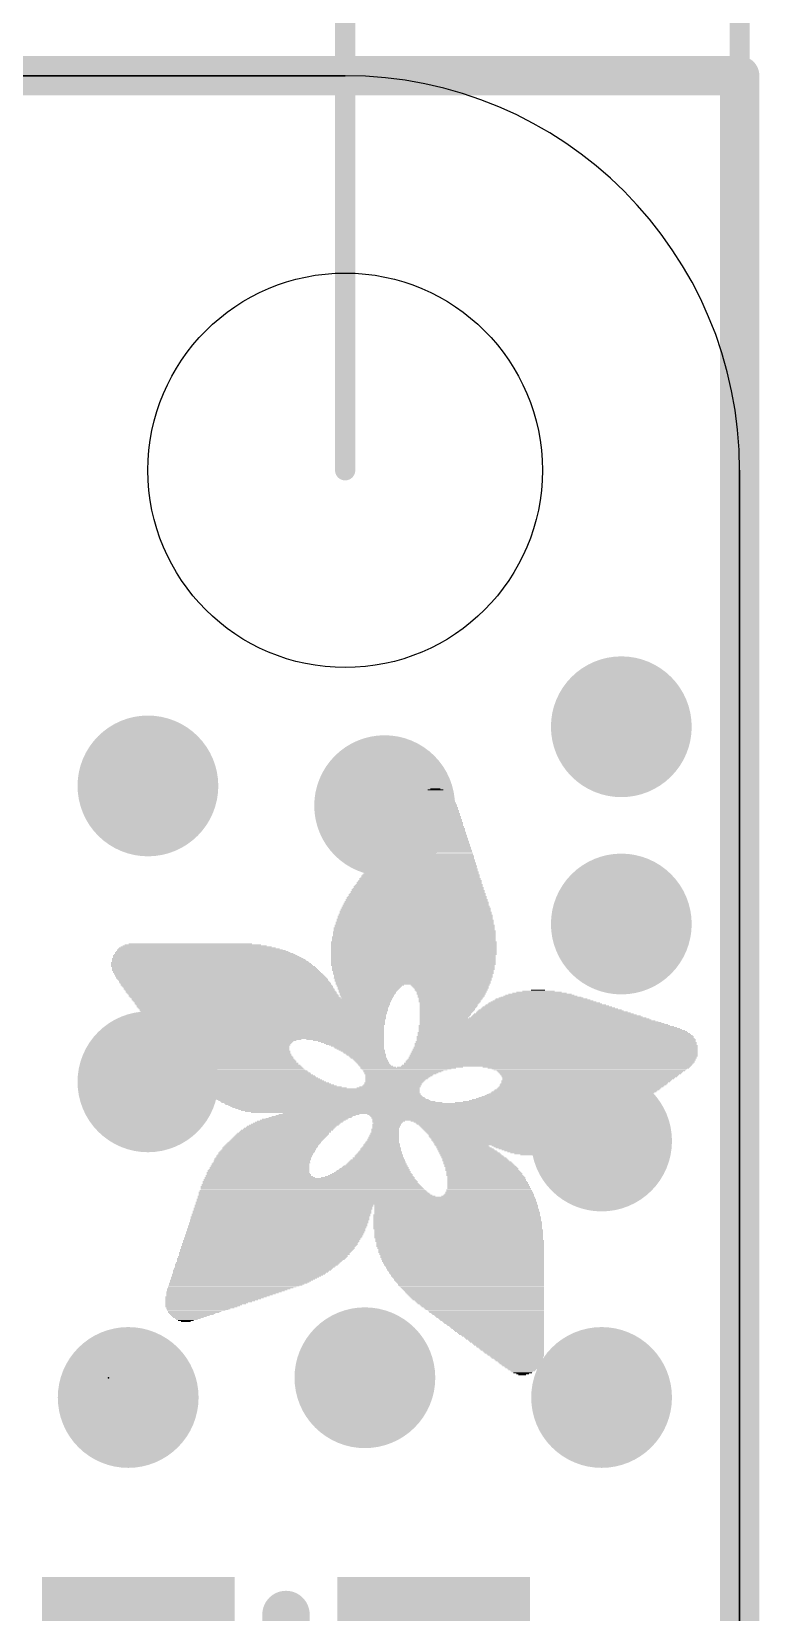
# Model space of a CAD drawing. Extents: x -6.9 to 58.9, y -5.3 to 29.
# Drawn here: x 46.24 to 50.93, y 12.97 to 23.14 of the extents above; entities that cross this region are included whole.
import ezdxf

# ---------------------------------------------------------------- set-up
doc = ezdxf.new("R2010")
doc.units = 0
for name, color, linetype in [('1', 12, 'CONTINUOUS'), ('16', 132, 'CONTINUOUS'), ('18', 110, 'CONTINUOUS'), ('20', 53, 'CONTINUOUS'), ('21', 40, 'CONTINUOUS'), ('23', 40, 'CONTINUOUS'), ('47', 253, 'CONTINUOUS')]:
    doc.layers.add(name, color=color, linetype=linetype)

# ---------------------------------------------------------------- blocks, each defined once
blk = doc.blocks.new('RECT')
blk.add_solid([(-0.5, -0.5), (0.5, -0.5), (-0.5, 0.5), (0.5, 0.5)])
blk = doc.blocks.new('ROUNDV')
at = {"const_width": 0.5}
blk.add_lwpolyline([(0, -0.25, 1), (0, 0.25, 1), (0, -0.25)], format="xyb", dxfattribs=at)

msp = doc.modelspace()

# ---------------------------------------------------------------- linework, layer by layer
at = {"layer": '1', "const_width": 0.254}
for points in [[(50.8, 22.86), (0, 22.86)], [(50.8, 0), (50.8, 22.86)]]:
    msp.add_lwpolyline(points, dxfattribs=at)
at = {"layer": '1', "const_width": 0.127}
for points in [[(50.8635, 22.86, 1), (50.7365, 22.86)], [(50.8, 22.7965, 1), (50.8, 22.9235)]]:
    msp.add_lwpolyline(points, format="xyb", dxfattribs=at)
at = {"layer": '16', "const_width": 0.254}
for points in [[(50.8, 22.86), (0, 22.86)], [(50.8, 0), (50.8, 22.86)]]:
    msp.add_lwpolyline(points, dxfattribs=at)
at = {"layer": '16', "const_width": 0.127}
for points in [[(50.8635, 22.86, 1), (50.7365, 22.86)], [(50.8, 22.7965, 1), (50.8, 22.9235)]]:
    msp.add_lwpolyline(points, format="xyb", dxfattribs=at)
at = {"layer": '20'}
for p, q in [((2.54, 22.86), (48.26, 22.86)), ((50.8, 20.32), (50.8, 1.27))]:
    msp.add_line(p, q, dxfattribs=at)
msp.add_circle((48.26, 20.32), 1.27, dxfattribs=at)
msp.add_arc((48.26, 20.32), 2.54, 0, 90, dxfattribs=at)
at = {"layer": '21'}
for p, q in [((48.26, 22.86), (2.54, 22.86)), ((50.8, 2.54), (50.8, 20.32))]:
    msp.add_line(p, q, dxfattribs=at)
at = {"layer": '21', "const_width": 0.3048}
msp.add_lwpolyline([(47.879, 12.954), (47.879, 11.938)], dxfattribs=at)
at = {"layer": '21', "const_width": 0.1524}
msp.add_lwpolyline([(47.9552, 12.954, 1), (47.8028, 12.954)], format="xyb", dxfattribs=at)
at = {"layer": '21'}
msp.add_arc((48.26, 20.32), 2.54, 0, 90, dxfattribs=at)
at = {"layer": '23'}
msp.add_point((46.736, 14.478), dxfattribs=at)
at = {"layer": '47', "const_width": 0.13}
for points in [[(50.8, 9.906), (50.8, 28.62)], [(48.26, 20.32), (48.26, 25.826)]]:
    msp.add_lwpolyline(points, dxfattribs=at)
at = {"layer": '47', "const_width": 0.065}
msp.add_lwpolyline([(48.2275, 20.32, 1), (48.2925, 20.32)], format="xyb", dxfattribs=at)

# ---------------------------------------------------------------- block references
at = {"layer": '1', "xscale": 1.24, "yscale": 1.5}
for p in [(46.929, 12.446), (48.829, 12.446)]:
    msp.add_blockref('RECT', p, dxfattribs=at)
at = {"layer": '18', "xscale": 0.9064, "yscale": 0.9064}
for p in [(50.038, 18.669), (50.038, 18.669), (46.99, 18.288), (46.99, 18.288), (48.514, 18.161), (48.514, 18.161), (50.038, 17.399), (50.038, 17.399), (46.99, 16.383), (46.99, 16.383), (49.911, 16.002), (49.911, 16.002), (48.387, 14.478), (48.387, 14.478), (46.863, 14.351), (46.863, 14.351), (49.911, 14.351), (49.911, 14.351)]:
    msp.add_blockref('ROUNDV', p, dxfattribs=at)
at = {"layer": '21'}
for p, xscale, yscale in [((48.8442, 18.2182), 0.2222, 0.0063), ((48.8442, 18.2245), 0.2096, 0.0064), ((48.8442, 18.2309), 0.1968, 0.0063), ((48.8442, 18.2372), 0.1842, 0.0064), ((48.8442, 18.2436), 0.1714, 0.0063), ((48.8474, 18.2499), 0.1524, 0.0064), ((48.8442, 18.2563), 0.1334, 0.0063), ((48.841, 18.2626), 0.1016, 0.0064), ((48.8411, 18.269), 0.0635, 0.0063), ((48.8252, 18.1166), 0.3365, 0.0063), ((48.8283, 18.1229), 0.3302, 0.0064), ((48.8315, 18.1293), 0.3238, 0.0063), ((48.8315, 18.142), 0.3112, 0.0063), ((48.8315, 18.1356), 0.3112, 0.0064), ((48.8347, 18.1483), 0.3048, 0.0064), ((48.8347, 18.161), 0.2921, 0.0064), ((48.8347, 18.1547), 0.2921, 0.0063), ((48.8379, 18.1674), 0.2857, 0.0063), ((48.8379, 18.1737), 0.2731, 0.0064), ((48.8379, 18.1864), 0.2603, 0.0064), ((48.8411, 18.1801), 0.2667, 0.0063), ((48.841, 18.1928), 0.254, 0.0063), ((48.8411, 18.1991), 0.2413, 0.0064), ((48.8442, 18.2055), 0.235, 0.0063), ((48.8442, 18.2118), 0.2222, 0.0064), ((48.8093, 18.015), 0.4445, 0.0063), ((48.8093, 18.0277), 0.4318, 0.0063), ((48.8093, 18.0213), 0.4318, 0.0064), ((48.8093, 18.034), 0.4191, 0.0064), ((48.8125, 18.0467), 0.4127, 0.0064), ((48.8125, 18.0404), 0.4127, 0.0063), ((48.8156, 18.0531), 0.4064, 0.0063), ((48.8157, 18.0594), 0.3937, 0.0064), ((48.8188, 18.0721), 0.3874, 0.0064), ((48.8188, 18.0658), 0.3874, 0.0063), ((48.8188, 18.0785), 0.3746, 0.0063), ((48.822, 18.0912), 0.3683, 0.0063), ((48.822, 18.0848), 0.3683, 0.0064), ((48.822, 18.0975), 0.3556, 0.0064), ((48.8252, 18.1039), 0.3493, 0.0063), ((48.8284, 18.1102), 0.3429, 0.0064), ((48.7871, 17.9134), 0.5525, 0.0063), ((48.7871, 17.9197), 0.5397, 0.0064), ((48.7902, 17.9261), 0.5334, 0.0063), ((48.7903, 17.9388), 0.5207, 0.0063), ((48.7934, 17.9324), 0.527, 0.0064), ((48.7934, 17.9451), 0.5144, 0.0064), ((48.7934, 17.9578), 0.5016, 0.0064), ((48.7966, 17.9515), 0.508, 0.0063), ((48.7966, 17.9642), 0.4953, 0.0063), ((48.7998, 17.9705), 0.4889, 0.0064), ((48.7998, 17.9832), 0.4763, 0.0064), ((48.7998, 17.9769), 0.4763, 0.0063), ((48.803, 17.9896), 0.4699, 0.0063), ((48.8029, 17.9959), 0.4572, 0.0064), ((48.8061, 18.0086), 0.4508, 0.0064), ((48.8061, 18.0023), 0.4508, 0.0063), ((48.768, 17.8117), 0.654, 0.0063), ((48.768, 17.8245), 0.6414, 0.0063), ((48.768, 17.8181), 0.6414, 0.0064), ((48.7712, 17.8308), 0.635, 0.0064), ((48.7712, 17.8435), 0.6223, 0.0064), ((48.7744, 17.8372), 0.6287, 0.0063), ((48.7744, 17.8498), 0.6159, 0.0063), ((48.7775, 17.8562), 0.6096, 0.0064), ((48.7776, 17.8689), 0.5969, 0.0064), ((48.7776, 17.8626), 0.5969, 0.0063), ((48.7807, 17.8753), 0.5906, 0.0063), ((48.7807, 17.8816), 0.5778, 0.0064), ((48.7839, 17.8943), 0.5715, 0.0064), ((48.7839, 17.888), 0.5715, 0.0063), ((48.7839, 17.9007), 0.5588, 0.0063), ((48.7871, 17.907), 0.5525, 0.0064), ((48.7458, 17.7102), 0.762, 0.0063), ((48.749, 17.7165), 0.7557, 0.0064), ((48.749, 17.7229), 0.7429, 0.0063), ((48.7521, 17.7355), 0.7366, 0.0063), ((48.7521, 17.7292), 0.7366, 0.0064), ((48.7522, 17.7419), 0.7239, 0.0064), ((48.7553, 17.7483), 0.7176, 0.0063), ((48.7553, 17.761), 0.7048, 0.0063), ((48.7585, 17.7546), 0.7112, 0.0064), ((48.7585, 17.7673), 0.6985, 0.0064), ((48.7585, 17.78), 0.6858, 0.0064), ((48.7617, 17.7736), 0.6921, 0.0063), ((48.7617, 17.7864), 0.6795, 0.0063), ((48.7617, 17.7991), 0.6667, 0.0063), ((48.7649, 17.7927), 0.6731, 0.0064), ((48.7648, 17.8054), 0.6604, 0.0064), ((48.7267, 17.6086), 0.8636, 0.0063), ((48.7268, 17.6212), 0.8509, 0.0063), ((48.7299, 17.6149), 0.8572, 0.0064), ((48.7299, 17.6276), 0.8446, 0.0064), ((48.7299, 17.6403), 0.8318, 0.0064), ((48.7331, 17.634), 0.8382, 0.0063), ((48.7331, 17.6467), 0.8255, 0.0063), ((48.7363, 17.653), 0.8191, 0.0064), ((48.7363, 17.6657), 0.8065, 0.0064), ((48.7363, 17.6593), 0.8065, 0.0063), ((48.7395, 17.6721), 0.8001, 0.0063), ((48.7426, 17.6784), 0.7938, 0.0064), ((48.7426, 17.6911), 0.781, 0.0064), ((48.7426, 17.6848), 0.781, 0.0063), ((48.7426, 17.6974), 0.7684, 0.0063), ((48.7458, 17.7038), 0.762, 0.0064), ((48.7141, 17.5069), 0.9525, 0.0063), ((48.714, 17.5197), 0.9398, 0.0063), ((48.7172, 17.5133), 0.9462, 0.0064), ((48.7172, 17.5324), 0.9334, 0.0063), ((48.7172, 17.526), 0.9334, 0.0064), ((48.7172, 17.545), 0.9208, 0.0063), ((48.7204, 17.5387), 0.9271, 0.0064), ((48.7204, 17.5578), 0.9144, 0.0063), ((48.7204, 17.5514), 0.9144, 0.0064), ((48.7204, 17.5705), 0.9017, 0.0063), ((48.7204, 17.5641), 0.9017, 0.0064), ((48.7236, 17.5768), 0.8953, 0.0064), ((48.7236, 17.5895), 0.8827, 0.0064), ((48.7236, 17.5831), 0.8827, 0.0063), ((48.7268, 17.5959), 0.8763, 0.0063), ((48.7267, 17.6022), 0.8636, 0.0064), ((48.7077, 17.4117), 1.016, 0.0064), ((48.7077, 17.4054), 1.016, 0.0063), ((48.7077, 17.4307), 1.0033, 0.0063), ((48.7109, 17.4244), 1.0097, 0.0064), ((48.7109, 17.4181), 1.0097, 0.0063), ((48.7109, 17.4498), 0.9969, 0.0064), ((48.7109, 17.4435), 0.9969, 0.0063), ((48.7109, 17.4371), 0.9969, 0.0064), ((48.714, 17.4562), 0.9906, 0.0063), ((48.7109, 17.4625), 0.9843, 0.0064), ((48.7109, 17.4816), 0.9715, 0.0063), ((48.7141, 17.4752), 0.9779, 0.0064), ((48.7141, 17.4688), 0.9779, 0.0063), ((48.714, 17.4943), 0.9652, 0.0063), ((48.714, 17.4879), 0.9652, 0.0064), ((48.7172, 17.5006), 0.9588, 0.0064), ((48.7014, 17.3164), 1.0541, 0.0063), ((48.7014, 17.3101), 1.0541, 0.0064), ((48.7014, 17.3038), 1.0541, 0.0063), ((48.7014, 17.2974), 1.0541, 0.0064), ((48.7045, 17.3482), 1.0478, 0.0064), ((48.7045, 17.3419), 1.0478, 0.0063), ((48.7045, 17.3355), 1.0478, 0.0064), ((48.7045, 17.3292), 1.0478, 0.0063), ((48.7045, 17.3228), 1.0478, 0.0064), ((48.7045, 17.3736), 1.035, 0.0064), ((48.7045, 17.3673), 1.035, 0.0063), ((48.7045, 17.3609), 1.035, 0.0064), ((48.7077, 17.3545), 1.0414, 0.0063), ((48.7077, 17.3926), 1.0287, 0.0063), ((48.7077, 17.3863), 1.0287, 0.0064), ((48.7077, 17.38), 1.0287, 0.0063), ((48.7077, 17.399), 1.016, 0.0064), ((47.3583, 17.1958), 1.1874, 0.0064), ((47.3551, 17.2021), 1.1684, 0.0063), ((47.3424, 17.2149), 1.1303, 0.0063), ((47.352, 17.2085), 1.1493, 0.0064), ((47.3392, 17.2212), 1.1113, 0.0064), ((47.3234, 17.2339), 1.0668, 0.0064), ((47.3329, 17.2276), 1.0858, 0.0063), ((47.317, 17.2402), 1.0414, 0.0063), ((47.3075, 17.2466), 1.0096, 0.0064), ((47.3011, 17.253), 0.9715, 0.0063), ((47.2917, 17.2593), 0.9271, 0.0064), ((47.279, 17.2657), 0.8763, 0.0063), ((47.263, 17.272), 0.7937, 0.0064), ((48.7013, 17.2847), 1.0668, 0.0064), ((48.7013, 17.2783), 1.0668, 0.0063), ((48.7013, 17.272), 1.0668, 0.0064), ((48.7013, 17.2657), 1.0668, 0.0063), ((48.7013, 17.2593), 1.0668, 0.0064), ((48.7013, 17.253), 1.0668, 0.0063), ((48.7013, 17.2466), 1.0668, 0.0064), ((48.7013, 17.2402), 1.0668, 0.0063), ((48.7013, 17.2339), 1.0668, 0.0064), ((48.7013, 17.2276), 1.0668, 0.0063), ((48.7013, 17.2212), 1.0668, 0.0064), ((48.7013, 17.2149), 1.0668, 0.0063), ((48.7013, 17.2085), 1.0668, 0.0064), ((48.7013, 17.2021), 1.0668, 0.0063), ((48.6982, 17.1958), 1.0605, 0.0064), ((48.7014, 17.2911), 1.0541, 0.0063), ((47.3901, 17.1514), 1.2763, 0.0063), ((47.3964, 17.145), 1.289, 0.0064), ((47.3996, 17.1387), 1.2954, 0.0063), ((47.4091, 17.1259), 1.3144, 0.0063), ((47.4028, 17.1323), 1.3017, 0.0064), ((47.3805, 17.1704), 1.2446, 0.0064), ((47.3837, 17.164), 1.251, 0.0063), ((47.3901, 17.1577), 1.2637, 0.0064), ((47.4154, 17.1196), 1.3145, 0.0064), ((47.4186, 17.1133), 1.3208, 0.0063), ((47.4218, 17.1069), 1.3272, 0.0064), ((47.425, 17.1006), 1.3335, 0.0063), ((47.3742, 17.1768), 1.2319, 0.0063), ((47.3647, 17.1895), 1.2001, 0.0063), ((47.371, 17.1831), 1.2128, 0.0064), ((47.4314, 17.0942), 1.3335, 0.0064), ((48.6982, 17.1895), 1.0605, 0.0063), ((48.6982, 17.1831), 1.0605, 0.0064), ((48.6982, 17.1768), 1.0605, 0.0063), ((48.6982, 17.1704), 1.0605, 0.0064), ((48.6982, 17.164), 1.0605, 0.0063), ((48.6982, 17.1577), 1.0605, 0.0064), ((48.6982, 17.1514), 1.0605, 0.0063), ((48.6982, 17.145), 1.0605, 0.0064), ((48.6982, 17.1387), 1.0605, 0.0063), ((48.695, 17.1323), 1.0541, 0.0064), ((48.6982, 17.1259), 1.0477, 0.0063), ((48.6982, 17.1196), 1.0477, 0.0064), ((48.6982, 17.1133), 1.0477, 0.0063), ((48.6982, 17.1069), 1.0477, 0.0064), ((48.695, 17.1006), 1.0414, 0.0063), ((48.6982, 17.0942), 1.0351, 0.0064), ((47.4345, 17.0878), 1.3398, 0.0063), ((47.4409, 17.0815), 1.3399, 0.0064), ((47.444, 17.0752), 1.3462, 0.0063), ((47.4535, 17.0625), 1.3525, 0.0063), ((47.4504, 17.0688), 1.3462, 0.0064), ((47.4599, 17.0561), 1.3526, 0.0064), ((47.4631, 17.0497), 1.3589, 0.0063), ((47.4695, 17.0434), 1.3589, 0.0064), ((47.4726, 17.0371), 1.3526, 0.0063), ((47.479, 17.0307), 1.3525, 0.0064), ((47.4822, 17.0244), 1.3589, 0.0063), ((47.4885, 17.018), 1.3589, 0.0064), ((47.4916, 17.0116), 1.3525, 0.0063), ((47.4948, 17.0053), 1.3589, 0.0064), ((47.5012, 16.999), 1.3589, 0.0063), ((47.5044, 16.9926), 1.3525, 0.0064), ((48.6982, 17.0878), 1.0351, 0.0063), ((48.6982, 17.0815), 1.0351, 0.0064), ((48.695, 17.0752), 1.0287, 0.0063), ((48.6982, 17.0688), 1.0223, 0.0064), ((48.6982, 17.0625), 1.0223, 0.0063), ((48.6982, 17.0561), 1.0223, 0.0064), ((48.695, 17.0497), 1.016, 0.0063), ((48.6982, 17.0434), 1.0097, 0.0064), ((48.6982, 17.0371), 1.0097, 0.0063), ((48.695, 17.0307), 1.0033, 0.0064), ((48.695, 17.0116), 0.9906, 0.0063), ((48.6982, 17.0244), 0.9969, 0.0063), ((48.6982, 17.018), 0.9969, 0.0064), ((48.4219, 17.0053), 0.4318, 0.0064), ((48.4156, 16.999), 0.4191, 0.0063), ((48.4156, 16.9926), 0.4064, 0.0064), ((48.9363, 17.0053), 0.508, 0.0064), ((48.9363, 16.999), 0.4953, 0.0063), ((48.9395, 16.9926), 0.4889, 0.0064), ((47.5107, 16.9863), 1.3526, 0.0063), ((47.5139, 16.9799), 1.3589, 0.0064), ((47.5171, 16.9735), 1.3525, 0.0063), ((47.5234, 16.9672), 1.3526, 0.0064), ((47.5266, 16.9609), 1.3589, 0.0063), ((47.5297, 16.9545), 1.3525, 0.0064), ((47.5361, 16.9482), 1.3526, 0.0063), ((47.5425, 16.9418), 1.3525, 0.0064), ((47.5425, 16.9354), 1.3525, 0.0063), ((47.5488, 16.9291), 1.3526, 0.0064), ((47.5552, 16.9228), 1.3525, 0.0063), ((47.7234, 16.9164), 1.6764, 0.0064), ((47.7234, 16.9101), 1.6764, 0.0063), ((47.7234, 16.9037), 1.6637, 0.0064), ((47.7266, 16.8973), 1.6574, 0.0063), ((47.7266, 16.891), 1.6446, 0.0064), ((48.4124, 16.9863), 0.4, 0.0063), ((48.4093, 16.9799), 0.3937, 0.0064), ((48.4092, 16.9735), 0.381, 0.0063), ((48.4061, 16.9672), 0.3747, 0.0064), ((48.4029, 16.9609), 0.3683, 0.0063), ((48.4061, 16.9545), 0.3619, 0.0064), ((48.4029, 16.9482), 0.3556, 0.0063), ((48.3997, 16.9418), 0.3492, 0.0064), ((48.3997, 16.9291), 0.3366, 0.0064), ((48.4029, 16.9354), 0.3429, 0.0063), ((48.4029, 16.9228), 0.3302, 0.0063), ((48.9426, 16.9863), 0.4826, 0.0063), ((48.9427, 16.9799), 0.4699, 0.0064), ((48.9427, 16.9735), 0.4699, 0.0063), ((48.9426, 16.9672), 0.4572, 0.0064), ((48.9458, 16.9609), 0.4508, 0.0063), ((48.9427, 16.9545), 0.4445, 0.0064), ((48.9427, 16.9482), 0.4445, 0.0063), ((48.9426, 16.9418), 0.4318, 0.0064), ((48.9426, 16.9354), 0.4318, 0.0063), ((48.9395, 16.9291), 0.4255, 0.0064), ((48.9363, 16.9101), 0.4064, 0.0063), ((48.9331, 16.9037), 0.4, 0.0064), ((48.9331, 16.8973), 0.4, 0.0063), ((48.9395, 16.9228), 0.4127, 0.0063), ((48.9395, 16.9164), 0.4127, 0.0064), ((48.9331, 16.891), 0.3874, 0.0064), ((49.5427, 16.891), 0.7176, 0.0064), ((49.5364, 16.8973), 0.6795, 0.0063), ((49.5331, 16.9037), 0.6477, 0.0064), ((49.53, 16.9101), 0.616, 0.0063), ((49.5237, 16.9164), 0.5905, 0.0064), ((49.5205, 16.9228), 0.5461, 0.0063), ((49.5205, 16.9291), 0.5207, 0.0064), ((49.5173, 16.9354), 0.4762, 0.0063), ((49.5142, 16.9418), 0.4445, 0.0064), ((49.5141, 16.9482), 0.4064, 0.0063), ((49.511, 16.9545), 0.3493, 0.0064), ((49.5078, 16.9609), 0.2921, 0.0063), ((49.5046, 16.9672), 0.2096, 0.0064), ((49.5015, 16.9735), 0.0889, 0.0063), ((47.7266, 16.8847), 1.6446, 0.0063), ((47.7298, 16.8783), 1.6383, 0.0064), ((47.7298, 16.872), 1.6256, 0.0063), ((47.7298, 16.8656), 1.6256, 0.0064), ((47.7298, 16.8592), 1.6129, 0.0063), ((47.733, 16.8529), 1.6065, 0.0064), ((47.7361, 16.8466), 1.6002, 0.0063), ((47.7361, 16.8402), 1.6002, 0.0064), ((47.7362, 16.8339), 1.5875, 0.0063), ((47.7393, 16.8275), 1.5812, 0.0064), ((47.7425, 16.8211), 1.5748, 0.0063), ((47.7393, 16.8148), 1.5684, 0.0064), ((47.7425, 16.8085), 1.5621, 0.0063), ((47.7457, 16.8021), 1.5557, 0.0064), ((47.7488, 16.7958), 1.5494, 0.0063), ((47.7488, 16.7894), 1.5494, 0.0064), ((48.9299, 16.8847), 0.381, 0.0063), ((48.9268, 16.8783), 0.3747, 0.0064), ((48.9268, 16.872), 0.3747, 0.0063), ((48.9236, 16.8656), 0.3683, 0.0064), ((48.9204, 16.8592), 0.362, 0.0063), ((48.9172, 16.8529), 0.3556, 0.0064), ((48.9172, 16.8466), 0.3556, 0.0063), ((48.9141, 16.8402), 0.3493, 0.0064), ((48.9109, 16.8339), 0.3429, 0.0063), ((48.9077, 16.8275), 0.3366, 0.0064), ((48.9045, 16.8211), 0.3302, 0.0063), ((48.9045, 16.8148), 0.3302, 0.0064), ((48.895, 16.7958), 0.3112, 0.0063), ((49.4792, 16.7894), 1.4796, 0.0064), ((48.9014, 16.8085), 0.3239, 0.0063), ((48.8982, 16.8021), 0.3175, 0.0064), ((49.6284, 16.7958), 1.143, 0.0063), ((49.6221, 16.8021), 1.1049, 0.0064), ((49.6189, 16.8085), 1.0858, 0.0063), ((49.6093, 16.8148), 1.0541, 0.0064), ((49.6031, 16.8211), 1.0287, 0.0063), ((49.5999, 16.8275), 0.9969, 0.0064), ((49.5935, 16.8339), 0.9716, 0.0063), ((49.584, 16.8402), 0.9398, 0.0064), ((49.5808, 16.8466), 0.9208, 0.0063), ((49.5745, 16.8529), 0.8827, 0.0064), ((49.5681, 16.8592), 0.8572, 0.0063), ((49.5618, 16.8656), 0.8319, 0.0064), ((49.5586, 16.872), 0.8001, 0.0063), ((49.5523, 16.8783), 0.7747, 0.0064), ((49.5459, 16.8847), 0.7366, 0.0063), ((47.7489, 16.783), 1.5367, 0.0063), ((47.752, 16.7767), 1.5304, 0.0064), ((47.7552, 16.7704), 1.524, 0.0063), ((47.7552, 16.764), 1.524, 0.0064), ((47.7584, 16.7577), 1.5177, 0.0063), ((47.7615, 16.7513), 1.5113, 0.0064), ((47.7615, 16.7449), 1.4986, 0.0063), ((47.7615, 16.7386), 1.4986, 0.0064), ((47.7647, 16.7323), 1.4922, 0.0063), ((47.7679, 16.7259), 1.4859, 0.0064), ((47.7679, 16.7196), 1.4859, 0.0063), ((47.7711, 16.7132), 1.4795, 0.0064), ((47.7742, 16.7068), 1.4732, 0.0063), ((47.7774, 16.7005), 1.4668, 0.0064), ((47.7774, 16.6942), 1.4668, 0.0063), ((47.7806, 16.6878), 1.4605, 0.0064), ((49.5967, 16.7005), 1.7399, 0.0064), ((49.603, 16.6942), 1.7526, 0.0063), ((49.6062, 16.6878), 1.759, 0.0064), ((49.5427, 16.7449), 1.6192, 0.0063), ((49.5554, 16.7386), 1.6446, 0.0064), ((49.565, 16.7323), 1.6637, 0.0063), ((49.5808, 16.7196), 1.6954, 0.0063), ((49.5967, 16.7068), 1.7272, 0.0063), ((49.5745, 16.7259), 1.6827, 0.0064), ((49.5904, 16.7132), 1.7145, 0.0064), ((49.4856, 16.783), 1.4923, 0.0063), ((49.4983, 16.7767), 1.5177, 0.0064), ((49.5173, 16.764), 1.5558, 0.0064), ((49.5268, 16.7577), 1.5748, 0.0063), ((49.5395, 16.7513), 1.6002, 0.0064), ((49.5078, 16.7704), 1.5367, 0.0063), ((47.7838, 16.6815), 1.4541, 0.0063), ((47.7869, 16.6751), 1.4478, 0.0064), ((47.7869, 16.6687), 1.4478, 0.0063), ((47.7901, 16.6624), 1.4414, 0.0064), ((47.5266, 16.6561), 0.9017, 0.0063), ((47.5139, 16.6497), 0.8636, 0.0064), ((47.5044, 16.6434), 0.8445, 0.0063), ((47.5044, 16.637), 0.8319, 0.0064), ((47.5044, 16.6306), 0.8191, 0.0063), ((47.5012, 16.6243), 0.8128, 0.0064), ((47.5044, 16.618), 0.8065, 0.0063), ((47.5044, 16.6116), 0.7937, 0.0064), ((47.5075, 16.6053), 0.7874, 0.0063), ((47.5075, 16.5989), 0.7874, 0.0064), ((47.5107, 16.5925), 0.781, 0.0063), ((47.5139, 16.5862), 0.7747, 0.0064), ((48.26, 16.6561), 0.5016, 0.0063), ((48.2822, 16.6497), 0.4572, 0.0064), ((48.2981, 16.6434), 0.4254, 0.0063), ((48.3076, 16.637), 0.4064, 0.0064), ((48.3172, 16.6306), 0.3873, 0.0063), ((48.3235, 16.6243), 0.3746, 0.0064), ((48.333, 16.618), 0.3556, 0.0063), ((48.3394, 16.6116), 0.3429, 0.0064), ((48.3489, 16.6053), 0.3238, 0.0063), ((48.3521, 16.5989), 0.3175, 0.0064), ((48.3584, 16.5925), 0.3048, 0.0063), ((48.368, 16.5862), 0.2985, 0.0064), ((49.6126, 16.5925), 1.8351, 0.0063), ((49.6126, 16.5862), 1.8351, 0.0064), ((49.6157, 16.6053), 1.8288, 0.0063), ((49.6157, 16.5989), 1.8288, 0.0064), ((49.6158, 16.6306), 1.8161, 0.0063), ((49.6158, 16.6243), 1.8161, 0.0064), ((49.6189, 16.618), 1.8224, 0.0063), ((49.6189, 16.6116), 1.8224, 0.0064), ((49.6157, 16.6434), 1.8034, 0.0063), ((49.6189, 16.637), 1.8098, 0.0064), ((49.6126, 16.6751), 1.7843, 0.0064), ((49.6126, 16.6687), 1.7843, 0.0063), ((49.6158, 16.6624), 1.7907, 0.0064), ((49.6189, 16.6561), 1.797, 0.0063), ((49.6189, 16.6497), 1.797, 0.0064), ((49.6126, 16.6815), 1.7717, 0.0063), ((47.5203, 16.5799), 0.7747, 0.0063), ((47.5203, 16.5735), 0.7747, 0.0064), ((47.5234, 16.5672), 0.7684, 0.0063), ((47.5297, 16.5608), 0.7683, 0.0064), ((47.5329, 16.5544), 0.762, 0.0063), ((47.5361, 16.5481), 0.7684, 0.0064), ((47.5425, 16.5418), 0.7683, 0.0063), ((47.5456, 16.5354), 0.762, 0.0064), ((47.5488, 16.5291), 0.7684, 0.0063), ((47.5552, 16.5227), 0.7683, 0.0064), ((47.5615, 16.5163), 0.7684, 0.0063), ((47.5647, 16.51), 0.762, 0.0064), ((47.571, 16.5037), 0.7747, 0.0063), ((47.5742, 16.4973), 0.7684, 0.0064), ((47.5838, 16.491), 0.7747, 0.0063), ((47.5901, 16.4846), 0.7747, 0.0064), ((48.3743, 16.5799), 0.2858, 0.0063), ((48.3807, 16.5735), 0.2731, 0.0064), ((48.3839, 16.5672), 0.2667, 0.0063), ((48.3934, 16.5608), 0.2603, 0.0064), ((48.3965, 16.5544), 0.254, 0.0063), ((48.4029, 16.5481), 0.2413, 0.0064), ((48.4061, 16.5418), 0.2349, 0.0063), ((48.4124, 16.5354), 0.235, 0.0064), ((48.4188, 16.5291), 0.2223, 0.0063), ((48.4251, 16.5227), 0.2222, 0.0064), ((48.4283, 16.5163), 0.2159, 0.0063), ((48.4347, 16.51), 0.2159, 0.0064), ((48.4378, 16.5037), 0.2096, 0.0063), ((48.4442, 16.4973), 0.2095, 0.0064), ((48.4505, 16.491), 0.2096, 0.0063), ((48.4601, 16.4846), 0.2159, 0.0064), ((49.5523, 16.4846), 1.8669, 0.0064), ((49.5586, 16.491), 1.8669, 0.0063), ((49.5712, 16.5037), 1.8669, 0.0063), ((49.5681, 16.4973), 1.8606, 0.0064), ((49.5808, 16.5163), 1.8606, 0.0063), ((49.5808, 16.51), 1.8606, 0.0064), ((49.5872, 16.5227), 1.8605, 0.0064), ((49.5903, 16.5291), 1.8542, 0.0063), ((49.5967, 16.5418), 1.8542, 0.0063), ((49.5967, 16.5354), 1.8542, 0.0064), ((49.603, 16.5544), 1.8542, 0.0063), ((49.603, 16.5481), 1.8542, 0.0064), ((49.6062, 16.5672), 1.8478, 0.0063), ((49.6062, 16.5608), 1.8478, 0.0064), ((49.6093, 16.5799), 1.8415, 0.0063), ((49.6093, 16.5735), 1.8415, 0.0064), ((47.5933, 16.4782), 0.7811, 0.0063), ((47.5996, 16.4719), 0.781, 0.0064), ((47.6059, 16.4656), 0.7811, 0.0063), ((47.6123, 16.4592), 0.781, 0.0064), ((47.6187, 16.4529), 0.7937, 0.0063), ((47.625, 16.4465), 0.7938, 0.0064), ((47.6346, 16.4401), 0.8001, 0.0063), ((47.6409, 16.4338), 0.8001, 0.0064), ((47.6504, 16.4275), 0.8064, 0.0063), ((47.6599, 16.4211), 0.8128, 0.0064), ((47.6663, 16.4148), 0.8128, 0.0063), ((47.6758, 16.4084), 0.8192, 0.0064), ((47.6853, 16.402), 0.8255, 0.0063), ((47.6949, 16.3957), 0.8319, 0.0064), ((47.7012, 16.3894), 0.8446, 0.0063), ((47.7139, 16.383), 0.8446, 0.0064), ((48.4727, 16.4782), 0.2286, 0.0063), ((48.6664, 16.4719), 0.616, 0.0064), ((48.6537, 16.4656), 0.5778, 0.0063), ((48.6442, 16.4592), 0.5461, 0.0064), ((48.6347, 16.4529), 0.5143, 0.0063), ((48.6283, 16.4465), 0.5016, 0.0064), ((48.6156, 16.4338), 0.4636, 0.0064), ((48.622, 16.4401), 0.4763, 0.0063), ((48.6093, 16.4275), 0.4381, 0.0063), ((48.6061, 16.4211), 0.4318, 0.0064), ((48.5934, 16.4084), 0.4064, 0.0064), ((48.5902, 16.402), 0.4, 0.0063), ((48.5807, 16.3894), 0.381, 0.0063), ((48.5775, 16.383), 0.3746, 0.0064), ((48.5998, 16.4148), 0.4191, 0.0063), ((48.5839, 16.3957), 0.3873, 0.0064), ((48.8061, 16.4782), 0.4254, 0.0063), ((49.8126, 16.4782), 1.3335, 0.0063), ((49.8253, 16.4719), 1.2954, 0.0064), ((49.8317, 16.4656), 1.2573, 0.0063), ((49.8348, 16.4592), 1.2382, 0.0064), ((49.8411, 16.4529), 1.2129, 0.0063), ((49.838, 16.4465), 1.1938, 0.0064), ((49.8379, 16.4401), 1.1811, 0.0063), ((49.838, 16.4338), 1.1684, 0.0064), ((49.8348, 16.4275), 1.1494, 0.0063), ((49.8348, 16.4211), 1.1366, 0.0064), ((49.8317, 16.4148), 1.1303, 0.0063), ((49.8126, 16.3894), 1.0922, 0.0063), ((49.8094, 16.383), 1.0858, 0.0064), ((49.8285, 16.4084), 1.1113, 0.0064), ((49.8253, 16.402), 1.1049, 0.0063), ((49.8189, 16.3957), 1.0922, 0.0064), ((47.7266, 16.3767), 0.8572, 0.0063), ((47.7361, 16.3703), 0.8636, 0.0064), ((47.7489, 16.3639), 0.8763, 0.0063), ((47.7615, 16.3576), 0.889, 0.0064), ((47.7806, 16.3513), 0.9144, 0.0063), ((47.7996, 16.3449), 0.9398, 0.0064), ((48.0378, 16.3386), 1.4033, 0.0063), ((48.0409, 16.3322), 1.397, 0.0064), ((48.0473, 16.3258), 1.3843, 0.0063), ((48.0505, 16.3195), 1.3779, 0.0064), ((48.0536, 16.3132), 1.3716, 0.0063), ((48.06, 16.3068), 1.3716, 0.0064), ((48.0663, 16.3005), 1.3589, 0.0063), ((48.0727, 16.2941), 1.3589, 0.0064), ((48.0822, 16.2877), 1.3526, 0.0063), ((48.0918, 16.2814), 1.3589, 0.0064), ((48.5362, 16.3449), 0.4064, 0.0064), ((48.549, 16.3513), 0.3937, 0.0063), ((48.5585, 16.3576), 0.3747, 0.0064), ((48.5648, 16.3639), 0.3746, 0.0063), ((48.5712, 16.3767), 0.3747, 0.0063), ((48.568, 16.3703), 0.3683, 0.0064), ((49.6634, 16.2814), 1.0859, 0.0064), ((49.6793, 16.2877), 1.0795, 0.0063), ((49.6919, 16.2941), 1.0668, 0.0064), ((49.7015, 16.3005), 1.0605, 0.0063), ((49.7142, 16.3068), 1.0605, 0.0064), ((49.7236, 16.3132), 1.0541, 0.0063), ((49.7332, 16.3195), 1.0604, 0.0064), ((49.7428, 16.3258), 1.0541, 0.0063), ((49.7523, 16.3322), 1.0605, 0.0064), ((49.7617, 16.3386), 1.0541, 0.0063), ((49.7682, 16.3449), 1.0541, 0.0064), ((49.7777, 16.3513), 1.0605, 0.0063), ((49.7904, 16.3639), 1.0731, 0.0063), ((49.784, 16.3576), 1.0604, 0.0064), ((49.7967, 16.3703), 1.0732, 0.0064), ((49.803, 16.3767), 1.0731, 0.0063), ((48.1013, 16.2751), 1.3525, 0.0063), ((48.114, 16.2687), 1.3653, 0.0064), ((48.1267, 16.2624), 1.3653, 0.0063), ((48.1489, 16.256), 1.3843, 0.0064), ((48.1743, 16.2496), 1.4224, 0.0063), ((48.8188, 16.2433), 2.6734, 0.0064), ((48.8188, 16.237), 2.6606, 0.0063), ((48.822, 16.2306), 2.6289, 0.0064), ((48.8252, 16.2243), 2.6099, 0.0063), ((48.8252, 16.2179), 2.5845, 0.0064), ((48.8315, 16.2115), 2.559, 0.0063), ((48.8379, 16.2052), 2.5337, 0.0064), ((48.8411, 16.1989), 2.5019, 0.0063), ((48.8506, 16.1925), 2.4701, 0.0064), ((48.8665, 16.1862), 2.4257, 0.0063), ((48.9617, 16.1798), 2.2098, 0.0064), ((49.5681, 16.2496), 1.2002, 0.0063), ((49.5967, 16.256), 1.1557, 0.0064), ((49.6189, 16.2624), 1.124, 0.0063), ((49.6348, 16.2687), 1.1176, 0.0064), ((49.6506, 16.2751), 1.0985, 0.0063), ((47.8949, 16.0782), 0.5842, 0.0064), ((47.9012, 16.0846), 0.5842, 0.0063), ((47.9108, 16.0909), 0.5779, 0.0064), ((47.9171, 16.0973), 0.5778, 0.0063), ((47.9298, 16.1036), 0.5778, 0.0064), ((47.9394, 16.11), 0.5715, 0.0063), ((47.9489, 16.1163), 0.5651, 0.0064), ((47.9616, 16.1227), 0.5651, 0.0063), ((47.9711, 16.129), 0.5588, 0.0064), ((47.987, 16.1354), 0.5525, 0.0063), ((47.9997, 16.1417), 0.5525, 0.0064), ((48.0155, 16.1481), 0.5334, 0.0063), ((48.0346, 16.1544), 0.5334, 0.0064), ((48.0473, 16.1608), 0.5207, 0.0063), ((48.0695, 16.1671), 0.5144, 0.0064), ((48.0918, 16.1735), 0.5207, 0.0063), ((49.2316, 16.1735), 1.6573, 0.0063), ((49.2348, 16.1671), 1.6383, 0.0064), ((49.2316, 16.1608), 1.6193, 0.0063), ((49.2252, 16.1481), 1.5938, 0.0063), ((48.5172, 16.0782), 0.1778, 0.0064), ((49.2316, 16.1544), 1.6065, 0.0064), ((49.2252, 16.1417), 1.5812, 0.0064), ((49.2189, 16.1354), 1.5685, 0.0063), ((48.5394, 16.129), 0.2096, 0.0064), ((48.5331, 16.1227), 0.1969, 0.0063), ((48.5267, 16.11), 0.1842, 0.0063), ((48.5267, 16.1036), 0.1842, 0.0064), ((48.5235, 16.0973), 0.1778, 0.0063), ((48.5235, 16.0909), 0.1778, 0.0064), ((48.5204, 16.0846), 0.1715, 0.0063), ((48.5331, 16.1163), 0.1841, 0.0064), ((49.3395, 16.129), 1.3144, 0.0064), ((49.3459, 16.1227), 1.2891, 0.0063), ((49.3459, 16.1163), 1.2637, 0.0064), ((49.3459, 16.11), 1.2509, 0.0063), ((49.3491, 16.1036), 1.2319, 0.0064), ((49.3459, 16.0973), 1.2129, 0.0063), ((49.3459, 16.0909), 1.2001, 0.0064), ((49.3459, 16.0846), 1.1875, 0.0063), ((49.3427, 16.0782), 1.1684, 0.0064), ((47.7901, 15.9766), 0.6032, 0.0064), ((47.7965, 15.983), 0.6033, 0.0063), ((47.8028, 15.9893), 0.6032, 0.0064), ((47.806, 15.9957), 0.5969, 0.0063), ((47.8124, 16.002), 0.5969, 0.0064), ((47.8187, 16.0084), 0.5969, 0.0063), ((47.8251, 16.0147), 0.5969, 0.0064), ((47.8314, 16.0211), 0.5969, 0.0063), ((47.8377, 16.0274), 0.5969, 0.0064), ((47.8441, 16.0338), 0.5969, 0.0063), ((47.8505, 16.0401), 0.5969, 0.0064), ((47.8568, 16.0465), 0.5969, 0.0063), ((47.86, 16.0528), 0.5905, 0.0064), ((47.8727, 16.0592), 0.5905, 0.0063), ((47.8758, 16.0655), 0.5842, 0.0064), ((47.8854, 16.0719), 0.5905, 0.0063), ((48.495, 15.9766), 0.2349, 0.0064), ((48.4981, 15.983), 0.2286, 0.0063), ((48.4982, 15.9957), 0.2159, 0.0063), ((48.4982, 15.9893), 0.2159, 0.0064), ((48.5013, 16.002), 0.2096, 0.0064), ((48.5045, 16.0147), 0.2032, 0.0064), ((48.5045, 16.0084), 0.2032, 0.0063), ((48.5077, 16.0274), 0.1969, 0.0064), ((48.5077, 16.0211), 0.1969, 0.0063), ((48.5109, 16.0401), 0.1905, 0.0064), ((48.5109, 16.0338), 0.1905, 0.0063), ((48.514, 16.0528), 0.1842, 0.0064), ((48.514, 16.0465), 0.1842, 0.0063), ((48.5172, 16.0719), 0.1778, 0.0063), ((48.5172, 16.0655), 0.1778, 0.0064), ((48.5172, 16.0592), 0.1778, 0.0063), ((49.3426, 16.0719), 1.1557, 0.0063), ((49.3395, 16.0655), 1.1366, 0.0064), ((49.3395, 16.0592), 1.124, 0.0063), ((49.3364, 16.0528), 1.1049, 0.0064), ((49.3363, 16.0465), 1.0922, 0.0063), ((49.3332, 16.0401), 1.0731, 0.0064), ((49.33, 16.0338), 1.0668, 0.0063), ((49.3268, 16.0274), 1.0478, 0.0064), ((49.3268, 16.0211), 1.035, 0.0063), ((49.3236, 16.0147), 1.016, 0.0064), ((49.3173, 16.0084), 1.0033, 0.0063), ((49.3141, 16.002), 0.9842, 0.0064), ((49.3109, 15.9957), 0.9652, 0.0063), ((49.3078, 15.9893), 0.9589, 0.0064), ((49.3014, 15.983), 0.9334, 0.0063), ((49.2951, 15.9766), 0.9207, 0.0064), ((47.7234, 15.875), 0.6223, 0.0064), ((47.7298, 15.8877), 0.6223, 0.0064), ((47.7298, 15.8814), 0.6223, 0.0063), ((47.733, 15.8941), 0.6159, 0.0063), ((47.7393, 15.9068), 0.616, 0.0063), ((47.7393, 15.9004), 0.616, 0.0064), ((47.7457, 15.9131), 0.6159, 0.0064), ((47.752, 15.9258), 0.616, 0.0064), ((47.7488, 15.9195), 0.6096, 0.0063), ((47.7584, 15.9322), 0.6159, 0.0063), ((47.7615, 15.9385), 0.6096, 0.0064), ((47.7679, 15.9449), 0.6096, 0.0063), ((47.7742, 15.9576), 0.6096, 0.0063), ((47.7711, 15.9512), 0.6033, 0.0064), ((47.7806, 15.9639), 0.6096, 0.0064), ((47.7838, 15.9703), 0.6033, 0.0063), ((48.4664, 15.875), 0.3556, 0.0064), ((48.4696, 15.8814), 0.3493, 0.0063), ((48.4727, 15.8941), 0.3302, 0.0063), ((48.4727, 15.8877), 0.3302, 0.0064), ((48.4759, 15.9068), 0.3112, 0.0063), ((48.4759, 15.9004), 0.3112, 0.0064), ((48.4791, 15.9131), 0.3048, 0.0064), ((48.4791, 15.9195), 0.2921, 0.0063), ((48.4823, 15.9258), 0.2857, 0.0064), ((48.4854, 15.9322), 0.2794, 0.0063), ((48.4855, 15.9385), 0.2667, 0.0064), ((48.4886, 15.9512), 0.2604, 0.0064), ((48.4886, 15.9449), 0.2604, 0.0063), ((48.4918, 15.9576), 0.254, 0.0063), ((48.4918, 15.9639), 0.2413, 0.0064), ((48.495, 15.9703), 0.2349, 0.0063), ((49.0125, 15.9703), 0.3429, 0.0063), ((49.0252, 15.9576), 0.3556, 0.0063), ((49.0189, 15.9639), 0.3429, 0.0064), ((49.0378, 15.9449), 0.3683, 0.0063), ((49.0347, 15.9512), 0.362, 0.0064), ((49.0474, 15.9385), 0.3746, 0.0064), ((49.0506, 15.9322), 0.381, 0.0063), ((49.0601, 15.9258), 0.3874, 0.0064), ((49.0633, 15.9195), 0.3937, 0.0063), ((49.0697, 15.9131), 0.3937, 0.0064), ((49.076, 15.9068), 0.4064, 0.0063), ((49.0823, 15.9004), 0.4064, 0.0064), ((49.0887, 15.8941), 0.4191, 0.0063), ((49.0982, 15.8814), 0.4254, 0.0063), ((49.1014, 15.875), 0.4318, 0.0064), ((49.0951, 15.8877), 0.4191, 0.0064), ((49.4729, 15.9703), 0.5397, 0.0063), ((49.4729, 15.9639), 0.5143, 0.0064), ((49.4697, 15.9576), 0.4826, 0.0063), ((49.4729, 15.9512), 0.4509, 0.0064), ((49.4729, 15.9449), 0.4127, 0.0063), ((49.4729, 15.9385), 0.3747, 0.0064), ((49.4729, 15.9322), 0.3365, 0.0063), ((49.4697, 15.9258), 0.2921, 0.0064), ((49.4665, 15.9195), 0.235, 0.0063), ((49.4665, 15.9131), 0.1588, 0.0064), ((47.7012, 15.7797), 0.6794, 0.0063), ((47.7076, 15.7734), 0.6921, 0.0064), ((47.698, 15.7988), 0.6604, 0.0064), ((47.7012, 15.7925), 0.6668, 0.0063), ((47.7044, 15.7861), 0.6731, 0.0064), ((47.7012, 15.8115), 0.654, 0.0064), ((47.7012, 15.8052), 0.654, 0.0063), ((47.7044, 15.8178), 0.6477, 0.0063), ((47.7076, 15.8306), 0.6413, 0.0063), ((47.7076, 15.8242), 0.6413, 0.0064), ((47.7107, 15.8433), 0.635, 0.0063), ((47.7107, 15.8369), 0.635, 0.0064), ((47.7139, 15.8559), 0.6286, 0.0063), ((47.7139, 15.8496), 0.6286, 0.0064), ((47.7203, 15.8623), 0.6287, 0.0064), ((47.7234, 15.8687), 0.6223, 0.0063), ((48.4156, 15.7734), 0.5715, 0.0064), ((48.422, 15.7797), 0.5461, 0.0063), ((48.4283, 15.7861), 0.5334, 0.0064), ((48.4315, 15.7925), 0.5143, 0.0063), ((48.4347, 15.7988), 0.4953, 0.0064), ((48.441, 15.8052), 0.4826, 0.0063), ((48.441, 15.8115), 0.4699, 0.0064), ((48.4473, 15.8178), 0.4572, 0.0063), ((48.4474, 15.8242), 0.4445, 0.0064), ((48.4537, 15.8306), 0.4318, 0.0063), ((48.4537, 15.8369), 0.4191, 0.0064), ((48.4569, 15.8433), 0.4127, 0.0063), ((48.4601, 15.8496), 0.3937, 0.0064), ((48.4632, 15.8559), 0.3874, 0.0063), ((48.4632, 15.8623), 0.3746, 0.0064), ((48.4664, 15.8687), 0.3683, 0.0063), ((49.114, 15.8623), 0.4445, 0.0064), ((49.1109, 15.8687), 0.4382, 0.0063), ((49.1173, 15.8559), 0.4509, 0.0063), ((49.1236, 15.8496), 0.4508, 0.0064), ((49.1268, 15.8433), 0.4572, 0.0063), ((49.13, 15.8369), 0.4635, 0.0064), ((49.1363, 15.8306), 0.4636, 0.0063), ((49.1395, 15.8242), 0.4699, 0.0064), ((49.1395, 15.8178), 0.4699, 0.0063), ((49.1427, 15.8115), 0.4763, 0.0064), ((49.149, 15.8052), 0.4762, 0.0063), ((49.1522, 15.7988), 0.4826, 0.0064), ((49.1554, 15.7925), 0.4889, 0.0063), ((49.1554, 15.7861), 0.4889, 0.0064), ((49.1586, 15.7797), 0.4953, 0.0063), ((49.1649, 15.7734), 0.4953, 0.0064), ((48.0536, 15.6718), 1.4732, 0.0064), ((48.0505, 15.6845), 1.4541, 0.0064), ((48.0537, 15.6782), 1.4605, 0.0063), ((48.0409, 15.7099), 1.4224, 0.0064), ((48.0441, 15.7035), 1.4288, 0.0063), ((48.0473, 15.6972), 1.4351, 0.0064), ((48.0505, 15.6909), 1.4415, 0.0063), ((48.0378, 15.7226), 1.4033, 0.0064), ((48.041, 15.7163), 1.4097, 0.0063), ((48.0346, 15.7416), 1.3843, 0.0063), ((48.0346, 15.7353), 1.3843, 0.0064), ((48.0378, 15.729), 1.3907, 0.0063), ((48.0314, 15.7544), 1.3652, 0.0063), ((48.0346, 15.748), 1.3716, 0.0064), ((47.7107, 15.7671), 0.7112, 0.0063), ((48.0314, 15.7607), 1.3526, 0.0064), ((48.4061, 15.7671), 0.6033, 0.0063), ((49.1871, 15.6718), 0.5652, 0.0064), ((49.184, 15.6909), 0.5461, 0.0063), ((49.1871, 15.6845), 0.5524, 0.0064), ((49.1871, 15.6782), 0.5524, 0.0063), ((49.1712, 15.7544), 0.508, 0.0063), ((49.1712, 15.748), 0.508, 0.0064), ((49.1744, 15.7416), 0.5144, 0.0063), ((49.1776, 15.7353), 0.5207, 0.0064), ((49.1776, 15.729), 0.5207, 0.0063), ((49.1808, 15.7226), 0.5271, 0.0064), ((49.1808, 15.7163), 0.5271, 0.0063), ((49.1839, 15.7099), 0.5334, 0.0064), ((49.1839, 15.7035), 0.5334, 0.0063), ((49.1871, 15.6972), 0.5398, 0.0064), ((49.1681, 15.7671), 0.5017, 0.0063), ((49.1681, 15.7607), 0.5017, 0.0064), ((47.86, 15.5702), 1.1493, 0.0064), ((47.8663, 15.5893), 1.1494, 0.0063), ((47.8663, 15.5829), 1.1494, 0.0064), ((47.8631, 15.5766), 1.143, 0.0063), ((48.3966, 15.6083), 2.1971, 0.0064), ((48.3966, 15.602), 2.1971, 0.0063), ((48.3966, 15.5956), 2.1971, 0.0064), ((48.3965, 15.6274), 2.1844, 0.0063), ((48.3965, 15.621), 2.1844, 0.0064), ((48.3965, 15.6147), 2.1844, 0.0063), ((48.0759, 15.6464), 1.5303, 0.0064), ((48.3966, 15.6401), 2.1717, 0.0063), ((48.3966, 15.6337), 2.1717, 0.0064), ((48.0695, 15.6528), 1.505, 0.0063), ((48.06, 15.6654), 1.4859, 0.0063), ((48.0632, 15.6591), 1.4923, 0.0064), ((48.9744, 15.5893), 1.0541, 0.0063), ((48.9744, 15.5829), 1.0541, 0.0064), ((48.9744, 15.5766), 1.0541, 0.0063), ((48.9744, 15.5702), 1.0541, 0.0064), ((49.1776, 15.6464), 0.5969, 0.0064), ((49.1839, 15.6528), 0.5842, 0.0063), ((49.1871, 15.6591), 0.5778, 0.0064), ((49.1871, 15.6654), 0.5652, 0.0063), ((47.8282, 15.4686), 1.1494, 0.0064), ((47.8314, 15.475), 1.1557, 0.0063), ((47.8377, 15.494), 1.1557, 0.0064), ((47.8346, 15.4877), 1.1493, 0.0063), ((47.8346, 15.4813), 1.1493, 0.0064), ((47.8409, 15.5131), 1.1494, 0.0063), ((47.8409, 15.5067), 1.1494, 0.0064), ((47.8409, 15.5004), 1.1494, 0.0063), ((47.8473, 15.5321), 1.1493, 0.0064), ((47.8473, 15.5258), 1.1493, 0.0063), ((47.8473, 15.5194), 1.1493, 0.0064), ((47.8536, 15.5512), 1.1494, 0.0063), ((47.8536, 15.5448), 1.1494, 0.0064), ((47.8536, 15.5385), 1.1494, 0.0063), ((47.8568, 15.5575), 1.143, 0.0064), ((47.86, 15.5639), 1.1493, 0.0063), ((48.9839, 15.4813), 1.0858, 0.0064), ((48.9839, 15.475), 1.0858, 0.0063), ((48.9839, 15.4686), 1.0858, 0.0064), ((48.9776, 15.5258), 1.0731, 0.0063), ((48.9776, 15.5194), 1.0731, 0.0064), ((48.9808, 15.5131), 1.0795, 0.0063), ((48.9808, 15.5067), 1.0795, 0.0064), ((48.9808, 15.5004), 1.0795, 0.0063), ((48.9808, 15.494), 1.0795, 0.0064), ((48.9808, 15.4877), 1.0795, 0.0063), ((48.9807, 15.5448), 1.0668, 0.0064), ((48.9807, 15.5385), 1.0668, 0.0063), ((48.9807, 15.5321), 1.0668, 0.0064), ((48.9776, 15.5639), 1.0605, 0.0063), ((48.9776, 15.5575), 1.0605, 0.0064), ((48.9776, 15.5512), 1.0605, 0.0063), ((47.7933, 15.3797), 1.143, 0.0064), ((47.7901, 15.3734), 1.1366, 0.0063), ((47.7901, 15.367), 1.1366, 0.0064), ((47.8028, 15.3988), 1.1494, 0.0063), ((47.7996, 15.3924), 1.143, 0.0064), ((47.7996, 15.3861), 1.143, 0.0063), ((47.8092, 15.4178), 1.1493, 0.0064), ((47.8092, 15.4115), 1.1493, 0.0063), ((47.806, 15.4051), 1.143, 0.0064), ((47.8155, 15.4369), 1.1494, 0.0063), ((47.8155, 15.4305), 1.1494, 0.0064), ((47.8155, 15.4242), 1.1494, 0.0063), ((47.8251, 15.4559), 1.1557, 0.0064), ((47.8219, 15.4496), 1.1493, 0.0063), ((47.8219, 15.4432), 1.1493, 0.0064), ((47.8282, 15.4623), 1.1494, 0.0063), ((48.9839, 15.4623), 1.0858, 0.0063), ((48.9839, 15.4559), 1.0858, 0.0064), ((48.9839, 15.4496), 1.0858, 0.0063), ((48.9839, 15.4432), 1.0858, 0.0064), ((48.9839, 15.4369), 1.0858, 0.0063), ((48.9903, 15.4305), 1.0859, 0.0064), ((48.9903, 15.4242), 1.0859, 0.0063), ((48.9903, 15.4178), 1.0859, 0.0064), ((48.9903, 15.4115), 1.0859, 0.0063), ((48.9903, 15.4051), 1.0859, 0.0064), ((48.9903, 15.3988), 1.0859, 0.0063), ((48.9903, 15.3924), 1.0859, 0.0064), ((48.9903, 15.3861), 1.0859, 0.0063), ((48.9903, 15.3797), 1.0859, 0.0064), ((48.9935, 15.3734), 1.0795, 0.0063), ((48.9935, 15.367), 1.0795, 0.0064), ((47.7425, 15.2845), 1.1049, 0.0063), ((47.7393, 15.2781), 1.0986, 0.0064), ((47.7393, 15.2718), 1.0986, 0.0063), ((47.733, 15.2654), 1.0859, 0.0064), ((47.7552, 15.3035), 1.1176, 0.0064), ((47.752, 15.2972), 1.1112, 0.0063), ((47.7489, 15.2908), 1.1049, 0.0064), ((47.7647, 15.3226), 1.124, 0.0063), ((47.7615, 15.3162), 1.1176, 0.0064), ((47.7615, 15.3099), 1.1176, 0.0063), ((47.7743, 15.3416), 1.1303, 0.0064), ((47.7743, 15.3353), 1.1303, 0.0063), ((47.7711, 15.3289), 1.1239, 0.0064), ((47.7838, 15.3607), 1.1367, 0.0063), ((47.7838, 15.3543), 1.1367, 0.0064), ((47.7806, 15.348), 1.1303, 0.0063), ((48.9966, 15.3607), 1.0858, 0.0063), ((48.9966, 15.3543), 1.0858, 0.0064), ((48.9997, 15.348), 1.0795, 0.0063), ((48.9997, 15.3416), 1.0795, 0.0064), ((48.9997, 15.3353), 1.0795, 0.0063), ((48.9997, 15.3289), 1.0795, 0.0064), ((48.9997, 15.3226), 1.0795, 0.0063), ((49.003, 15.3162), 1.0731, 0.0064), ((49.003, 15.3099), 1.0731, 0.0063), ((49.0061, 15.3035), 1.0668, 0.0064), ((49.0061, 15.2972), 1.0668, 0.0063), ((49.0061, 15.2908), 1.0668, 0.0064), ((49.0061, 15.2845), 1.0668, 0.0063), ((49.0093, 15.2781), 1.0604, 0.0064), ((49.0093, 15.2718), 1.0604, 0.0063), ((49.0125, 15.2654), 1.0541, 0.0064), ((47.6599, 15.1702), 1.016, 0.0063), ((47.6536, 15.1638), 1.0033, 0.0064), ((47.6695, 15.1829), 1.0223, 0.0063), ((47.6663, 15.1765), 1.016, 0.0064), ((47.6917, 15.2083), 1.0541, 0.0063), ((47.6885, 15.2019), 1.0478, 0.0064), ((47.6822, 15.1956), 1.0351, 0.0063), ((47.679, 15.1892), 1.0287, 0.0064), ((47.7012, 15.221), 1.0604, 0.0063), ((47.6981, 15.2146), 1.0541, 0.0064), ((47.7107, 15.2337), 1.0668, 0.0063), ((47.7076, 15.2273), 1.0605, 0.0064), ((47.7203, 15.2464), 1.0859, 0.0063), ((47.7171, 15.24), 1.0795, 0.0064), ((47.7298, 15.2591), 1.0922, 0.0063), ((47.7266, 15.2527), 1.0858, 0.0064), ((49.0125, 15.2591), 1.0541, 0.0063), ((49.0125, 15.2527), 1.0541, 0.0064), ((49.0157, 15.2464), 1.0477, 0.0063), ((49.0157, 15.24), 1.0477, 0.0064), ((49.0188, 15.2337), 1.0414, 0.0063), ((49.0188, 15.2273), 1.0414, 0.0064), ((49.022, 15.221), 1.035, 0.0063), ((49.022, 15.2146), 1.035, 0.0064), ((49.0252, 15.2083), 1.0287, 0.0063), ((49.0252, 15.2019), 1.0287, 0.0064), ((49.0284, 15.1956), 1.0223, 0.0063), ((49.0315, 15.1892), 1.016, 0.0064), ((49.0315, 15.1829), 1.016, 0.0063), ((49.0347, 15.1765), 1.0096, 0.0064), ((49.0347, 15.1702), 1.0096, 0.0063), ((49.0378, 15.1638), 1.0033, 0.0064), ((47.5329, 15.0622), 0.8255, 0.0064), ((47.5425, 15.0686), 0.8445, 0.0063), ((47.571, 15.0876), 0.889, 0.0064), ((47.5615, 15.0813), 0.87, 0.0063), ((47.5552, 15.0749), 0.8573, 0.0064), ((47.5869, 15.1003), 0.908, 0.0064), ((47.5806, 15.094), 0.8953, 0.0063), ((47.5933, 15.1067), 0.9207, 0.0063), ((47.6155, 15.1257), 0.9525, 0.0064), ((47.6091, 15.1194), 0.9398, 0.0063), ((47.6028, 15.113), 0.9271, 0.0064), ((47.6377, 15.1448), 0.9842, 0.0063), ((47.6314, 15.1384), 0.9715, 0.0064), ((47.625, 15.1321), 0.9588, 0.0063), ((47.6504, 15.1575), 0.997, 0.0063), ((47.6441, 15.1511), 0.9843, 0.0064), ((49.0411, 15.1575), 0.9969, 0.0063), ((49.0411, 15.1511), 0.9969, 0.0064), ((49.0442, 15.1448), 0.9906, 0.0063), ((49.0474, 15.1384), 0.9842, 0.0064), ((49.0474, 15.1321), 0.9842, 0.0063), ((49.0506, 15.1257), 0.9779, 0.0064), ((49.0538, 15.1194), 0.9715, 0.0063), ((49.0569, 15.113), 0.9652, 0.0064), ((49.0569, 15.1067), 0.9652, 0.0063), ((49.0601, 15.1003), 0.9588, 0.0064), ((49.0633, 15.094), 0.9525, 0.0063), ((49.0665, 15.0876), 0.9461, 0.0064), ((49.0696, 15.0813), 0.9398, 0.0063), ((49.0696, 15.0749), 0.9398, 0.0064), ((49.0728, 15.0686), 0.9334, 0.0063), ((49.0759, 15.0622), 0.9271, 0.0064), ((47.4282, 14.9987), 0.6541, 0.0064), ((47.4186, 14.9924), 0.635, 0.0063), ((47.4091, 14.986), 0.616, 0.0064), ((47.3996, 14.9797), 0.5969, 0.0063), ((47.3901, 14.9733), 0.5779, 0.0064), ((47.3805, 14.967), 0.5588, 0.0063), ((47.3678, 14.9606), 0.5334, 0.0064), ((47.479, 15.0305), 0.7429, 0.0063), ((47.4695, 15.0241), 0.7239, 0.0064), ((47.4599, 15.0178), 0.7048, 0.0063), ((47.4504, 15.0114), 0.6858, 0.0064), ((47.4409, 15.0051), 0.6667, 0.0063), ((47.4916, 15.0368), 0.7557, 0.0064), ((47.5107, 15.0495), 0.7938, 0.0064), ((47.5012, 15.0432), 0.7747, 0.0063), ((47.5234, 15.0559), 0.8064, 0.0063), ((49.0792, 15.0559), 0.9207, 0.0063), ((49.0823, 15.0495), 0.9144, 0.0064), ((49.0855, 15.0432), 0.908, 0.0063), ((49.0887, 15.0368), 0.9017, 0.0064), ((49.0919, 15.0305), 0.8953, 0.0063), ((49.095, 15.0241), 0.889, 0.0064), ((49.0982, 15.0178), 0.8826, 0.0063), ((49.1014, 15.0114), 0.8763, 0.0064), ((49.1046, 15.0051), 0.8699, 0.0063), ((49.1077, 14.9987), 0.8636, 0.0064), ((49.1109, 14.9924), 0.8572, 0.0063), ((49.114, 14.986), 0.8509, 0.0064), ((49.1173, 14.9797), 0.8445, 0.0063), ((49.1236, 14.9733), 0.8318, 0.0064), ((49.1268, 14.967), 0.8255, 0.0063), ((49.13, 14.9606), 0.8191, 0.0064), ((47.3615, 14.9543), 0.5207, 0.0063), ((47.3488, 14.9479), 0.4953, 0.0064), ((47.3424, 14.9416), 0.4826, 0.0063), ((47.3329, 14.9352), 0.4636, 0.0064), ((47.3266, 14.9289), 0.4381, 0.0063), ((47.3139, 14.9225), 0.4127, 0.0064), ((47.3011, 14.9098), 0.3747, 0.0064), ((47.3107, 14.9162), 0.3937, 0.0063), ((47.2917, 14.9035), 0.3429, 0.0063), ((47.2853, 14.8971), 0.3302, 0.0064), ((47.2758, 14.8908), 0.2985, 0.0063), ((47.2726, 14.8844), 0.2794, 0.0064), ((47.263, 14.878), 0.2477, 0.0063), ((47.2567, 14.8717), 0.2222, 0.0064), ((47.2504, 14.8654), 0.1969, 0.0063), ((47.2472, 14.859), 0.1651, 0.0064), ((49.1331, 14.9543), 0.8128, 0.0063), ((49.1395, 14.9479), 0.8001, 0.0064), ((49.1427, 14.9416), 0.7937, 0.0063), ((49.1458, 14.9352), 0.7874, 0.0064), ((49.1521, 14.9289), 0.7747, 0.0063), ((49.1554, 14.9225), 0.7683, 0.0064), ((49.1585, 14.9162), 0.762, 0.0063), ((49.1649, 14.9098), 0.7493, 0.0064), ((49.1681, 14.9035), 0.7429, 0.0063), ((49.1712, 14.8971), 0.7366, 0.0064), ((49.1776, 14.8908), 0.7239, 0.0063), ((49.1808, 14.8844), 0.7175, 0.0064), ((49.1871, 14.878), 0.7048, 0.0063), ((49.1902, 14.8717), 0.6985, 0.0064), ((49.1935, 14.8654), 0.6921, 0.0063), ((49.1998, 14.859), 0.6794, 0.0064), ((47.2409, 14.8527), 0.1397, 0.0063), ((47.2345, 14.8463), 0.1016, 0.0064), ((47.2345, 14.8399), 0.0635, 0.0063), ((49.203, 14.8527), 0.6731, 0.0063), ((49.2062, 14.8463), 0.6667, 0.0064), ((49.2125, 14.8399), 0.654, 0.0063), ((49.2157, 14.8336), 0.6477, 0.0064), ((49.2189, 14.8273), 0.6413, 0.0063), ((49.2252, 14.8209), 0.6286, 0.0064), ((49.2283, 14.8146), 0.6223, 0.0063), ((49.2347, 14.8082), 0.6096, 0.0064), ((49.2379, 14.8018), 0.6032, 0.0063), ((49.2411, 14.7955), 0.5969, 0.0064), ((49.2474, 14.7892), 0.5842, 0.0063), ((49.2506, 14.7828), 0.5778, 0.0064), ((49.2538, 14.7765), 0.5715, 0.0063), ((49.2601, 14.7701), 0.5588, 0.0064), ((49.2633, 14.7637), 0.5524, 0.0063), ((49.2664, 14.7574), 0.5461, 0.0064), ((49.2728, 14.7511), 0.5334, 0.0063), ((49.276, 14.7447), 0.527, 0.0064), ((49.2824, 14.7384), 0.5143, 0.0063), ((49.2855, 14.732), 0.508, 0.0064), ((49.2887, 14.7256), 0.5016, 0.0063), ((49.2951, 14.7193), 0.4889, 0.0064), ((49.2982, 14.713), 0.4826, 0.0063), ((49.3014, 14.7066), 0.4762, 0.0064), ((49.3078, 14.7003), 0.4635, 0.0063), ((49.3109, 14.6939), 0.4572, 0.0064), ((49.3141, 14.6875), 0.4508, 0.0063), ((49.3205, 14.6812), 0.4381, 0.0064), ((49.3236, 14.6749), 0.4318, 0.0063), ((49.33, 14.6685), 0.4191, 0.0064), ((49.3332, 14.6622), 0.4127, 0.0063), ((49.3363, 14.6558), 0.4064, 0.0064), ((49.3426, 14.6494), 0.3937, 0.0063), ((49.3459, 14.6431), 0.3873, 0.0064), ((49.349, 14.6368), 0.381, 0.0063), ((49.3554, 14.6304), 0.3683, 0.0064), ((49.3586, 14.6241), 0.3619, 0.0063), ((49.3649, 14.6177), 0.3492, 0.0064), ((49.3649, 14.6113), 0.3366, 0.0063), ((49.3681, 14.605), 0.3302, 0.0064), ((49.3745, 14.5987), 0.3175, 0.0063), ((49.3776, 14.5923), 0.3112, 0.0064), ((49.3776, 14.586), 0.2984, 0.0063), ((49.384, 14.5796), 0.2857, 0.0064), ((49.3871, 14.5732), 0.2794, 0.0063), ((49.3872, 14.5669), 0.2667, 0.0064), ((49.3935, 14.5606), 0.254, 0.0063), ((49.3935, 14.5542), 0.2413, 0.0064), ((49.3998, 14.5479), 0.2286, 0.0063), ((49.3999, 14.5415), 0.2159, 0.0064), ((49.403, 14.5352), 0.1968, 0.0063), ((49.3998, 14.5288), 0.1778, 0.0064), ((49.403, 14.5225), 0.1588, 0.0063), ((49.3999, 14.5161), 0.1397, 0.0064), ((49.403, 14.5098), 0.1206, 0.0063), ((49.403, 14.5034), 0.0826, 0.0064), ((49.3998, 14.4971), 0.0508, 0.0063)]:
    msp.add_blockref('RECT', p, dxfattribs=dict(at, xscale=xscale, yscale=yscale))

doc.saveas('drawing.dxf')
